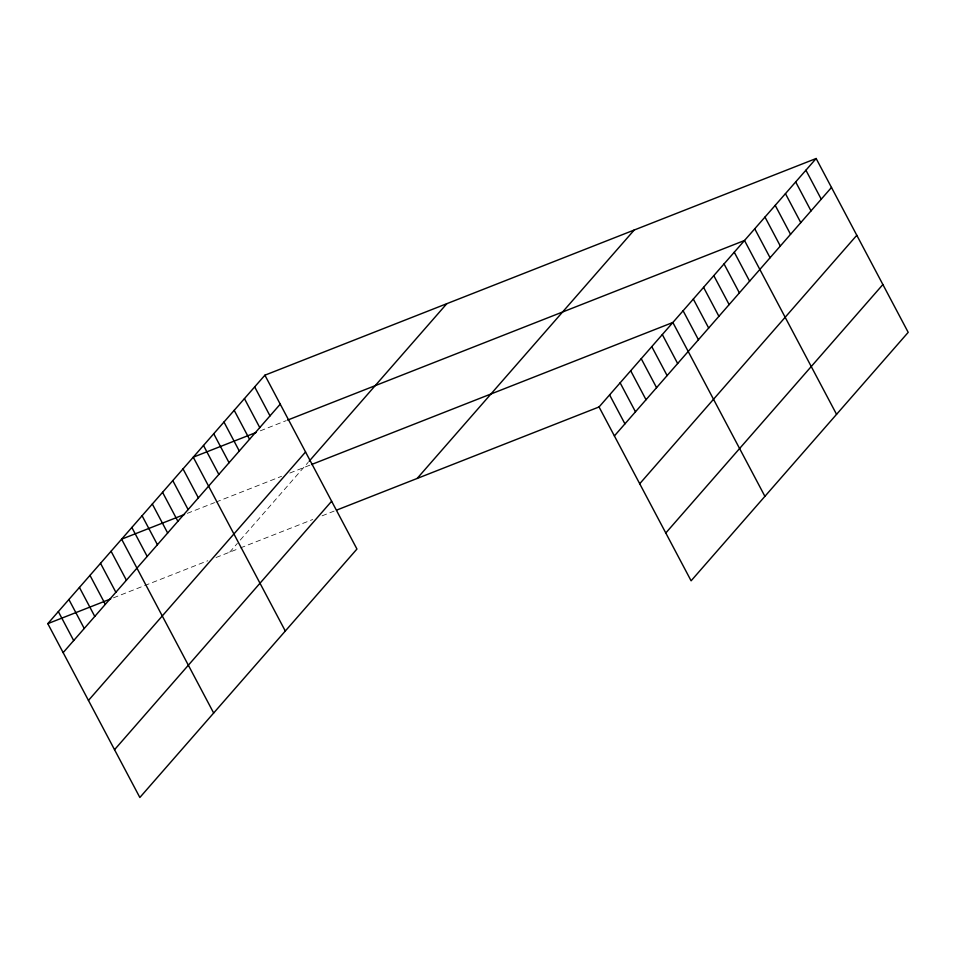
<?xml version="1.0" encoding="UTF-8"?>
<svg xmlns="http://www.w3.org/2000/svg" width="956" height="956" viewBox="0 0 956 956"><rect width="100%" height="100%" fill="white"/><g stroke="black" fill="none" stroke-linecap="round" stroke-linejoin="round"><path stroke-width="0.72" stroke-dasharray="4.78 3.58" d="M229.715 552.138L237.387 543.366M240.255 540.068L308.179 462.346M260.283 430.833L286.262 420.616M187.268 513.36L214.622 502.617M215.984 502.079L281.638 476.267M289.847 473.041L310.222 465.034M113.453 597.835L207.822 560.742M216.032 557.515L239.084 548.457M240.422 547.931L312.72 519.514M322.088 515.834L334.134 511.09"/><path stroke-width="1.43" d="M264.896 375.194L356.947 549.043L139.851 797.495L47.8 623.647L264.896 375.194L816.149 158.505L908.2 332.353L691.104 580.806L599.054 406.957L816.149 158.505M63.144 652.625L280.239 404.161M88.454 700.437L305.562 451.973M309.111 461.27L446.81 303.685M114.541 749.695L331.636 501.231M417.139 478.466L634.234 230.002M614.385 435.936L831.493 187.472M639.707 483.748L856.803 235.284M665.782 533.006L882.89 284.541M256.172 432.447L193.255 457.183L285.306 631.032M287.637 420.078L744.509 240.494L836.56 414.342M184.532 514.436L121.615 539.172L213.666 713.021M311.56 464.508L672.857 322.483L764.908 496.331M47.8 623.647L110.717 598.91M336.811 510.038L599.054 406.957M805.92 170.216L821.252 199.183M795.679 181.927L811.023 210.906M785.45 193.638L800.781 222.617M775.208 205.349L790.552 234.328M764.979 217.06L780.323 246.039M754.738 228.783L770.082 257.75M734.268 252.205L749.612 281.184M724.039 263.916L739.382 292.894M713.797 275.627L729.141 304.606M703.568 287.338L718.912 316.317M693.327 299.061L708.671 328.028M683.098 310.772L698.442 339.739M662.317 334.552L677.661 363.531M651.777 346.622L667.121 375.589M641.225 358.679L656.569 387.658M630.685 370.749L646.029 399.728M620.133 382.818L635.477 411.797M609.593 394.888L624.937 423.867M254.666 386.905L270.01 415.884M244.437 398.616L259.769 427.595M234.196 410.327L249.54 439.306M223.967 422.038L239.299 451.017M213.726 433.749L229.07 462.728M203.497 445.472L218.84 474.439M183.026 468.894L198.37 497.873M172.785 480.605L188.129 509.584M162.556 492.316L177.9 521.295M152.315 504.027L167.659 533.006M142.086 515.75L157.429 544.717M131.844 527.461L147.188 556.44M111.075 551.242L126.407 580.22M100.523 563.311L115.867 592.278M89.984 575.381L105.327 604.347M79.432 587.438L94.775 616.417M68.892 599.508L84.236 628.486M58.34 611.577L73.684 640.556"/></g></svg>
